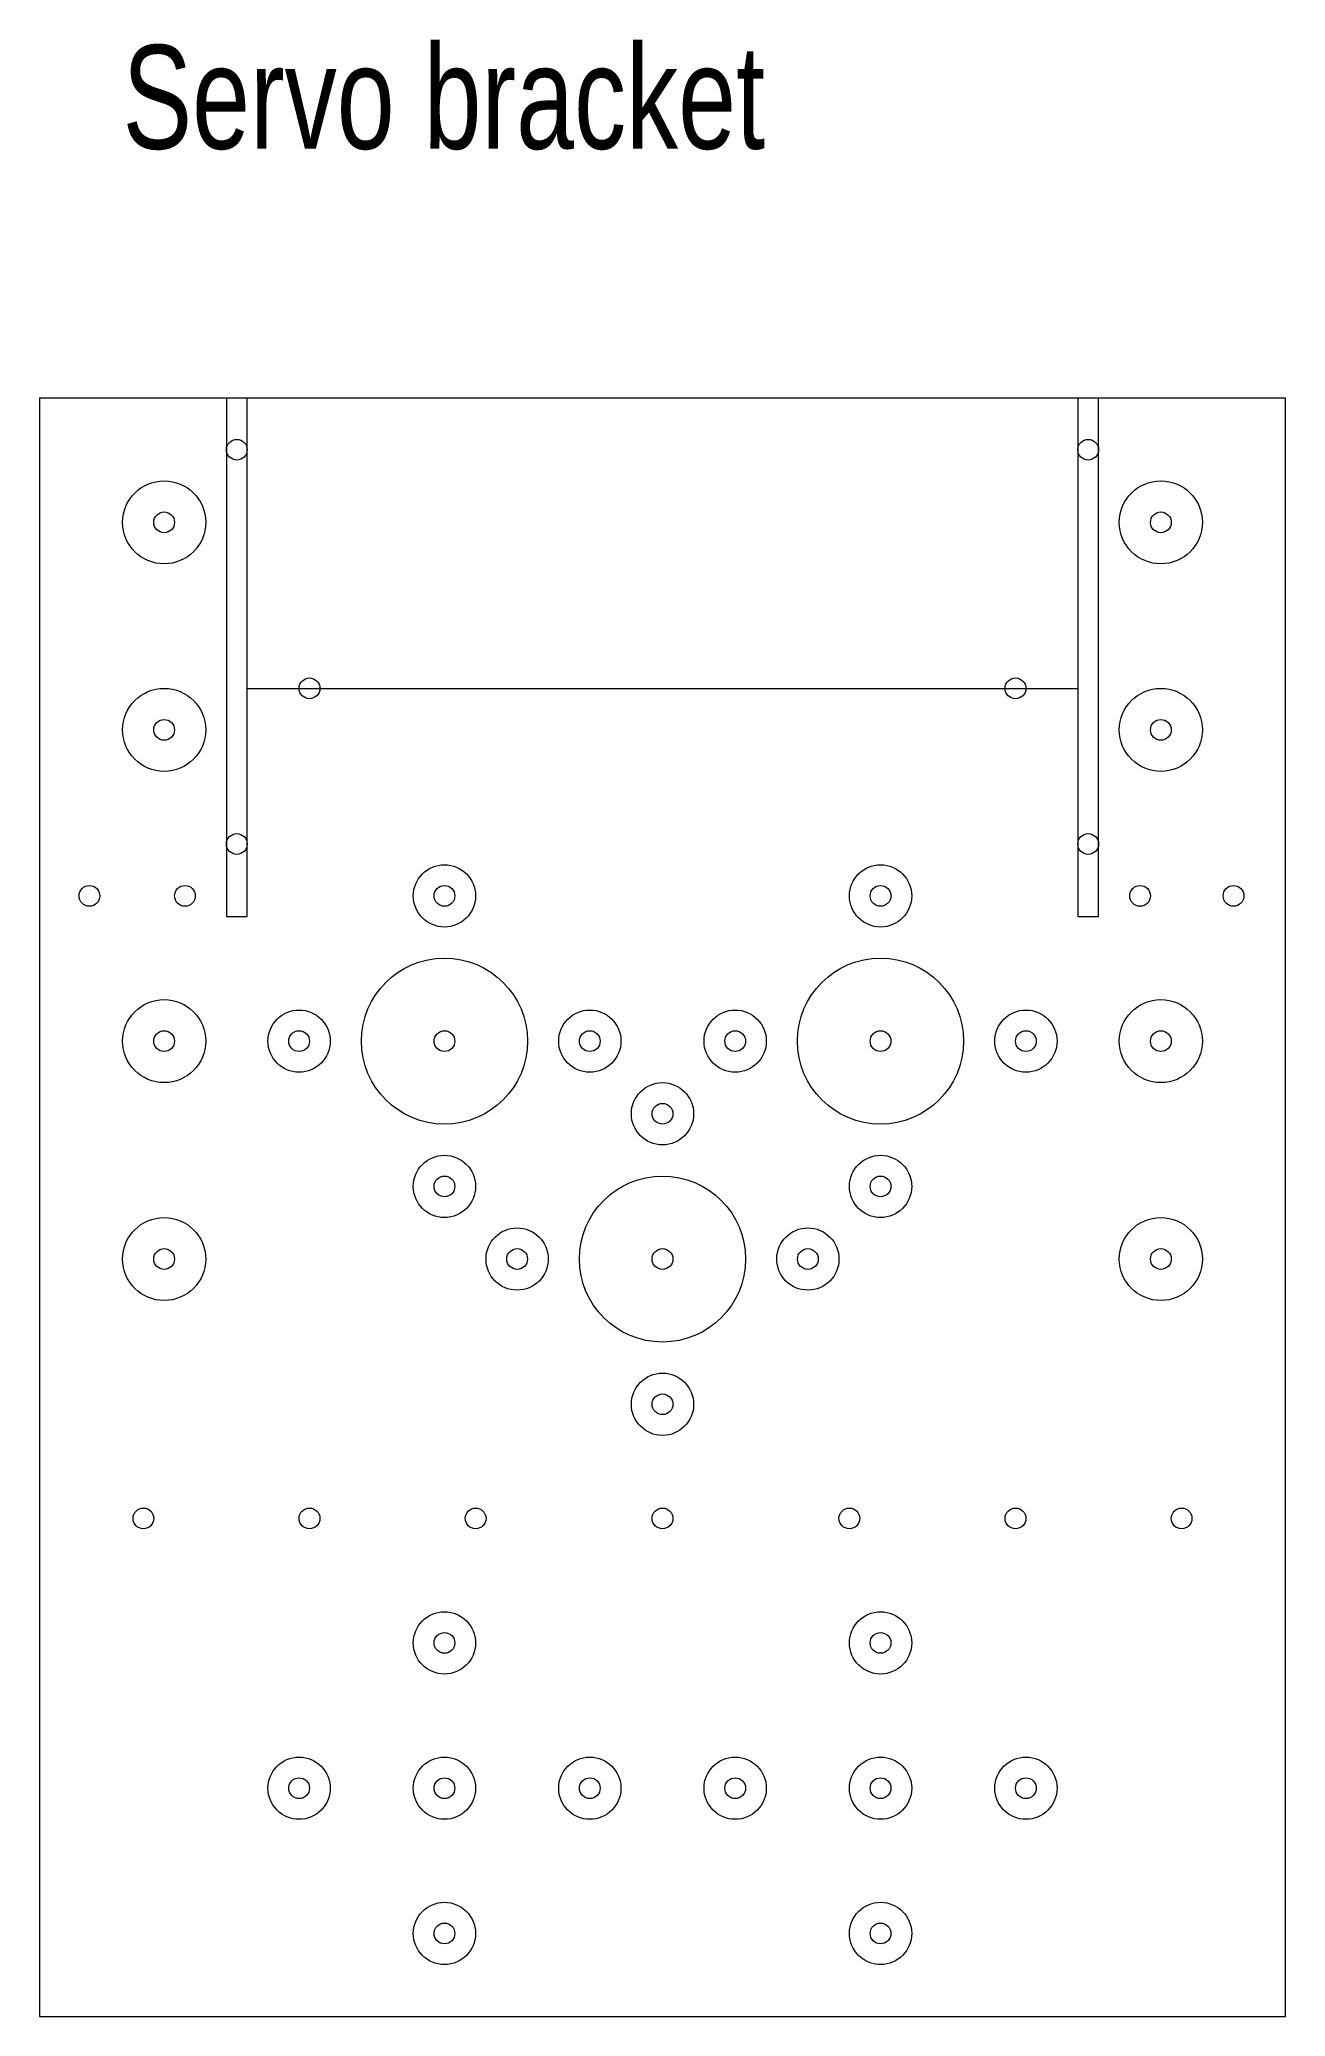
# Model space of a CAD drawing. Header units: millimetres. Extents: x 0 to 60, y 0 to 95.3.
import ezdxf

# ---------------------------------------------------------------- set-up
doc = ezdxf.new("R2010")
doc.units = ezdxf.units.MM
for name, color, linetype, lineweight in [('Drill', 5, 'CONTINUOUS', 13), ('Measurements', 2, 'CONTINUOUS', 0), ('Outline', 7, 'CONTINUOUS', 13), ('Punches', 6, 'CONTINUOUS', 13)]:
    doc.layers.add(name, color=color, linetype=linetype, lineweight=lineweight)
doc.styles.get("Standard").update_dxf_attribs({"font": 'txt', "width": 0.75})

msp = doc.modelspace()

# ---------------------------------------------------------------- linework, layer by layer
at = {"layer": 'Drill'}
for centre, radius in [((6, 72), 2), ((54, 72), 2), ((6, 62), 2), ((54, 62), 2), ((19.5, 54), 1.5), ((40.5, 54), 1.5), ((19.5, 47), 4), ((40.5, 47), 4), ((6, 47), 2), ((54, 47), 2), ((12.5, 47), 1.5), ((26.5, 47), 1.5), ((33.5, 47), 1.5), ((47.5, 47), 1.5), ((30, 43.5), 1.5), ((19.5, 40), 1.5), ((40.5, 40), 1.5), ((30, 36.5), 4), ((6, 36.5), 2), ((54, 36.5), 2), ((23, 36.5), 1.5), ((37, 36.5), 1.5), ((30, 29.5), 1.5), ((19.5, 18), 1.5), ((40.5, 18), 1.5), ((12.5, 11), 1.5), ((19.5, 11), 1.5), ((26.5, 11), 1.5), ((33.5, 11), 1.5), ((40.5, 11), 1.5), ((47.5, 11), 1.5), ((19.5, 4), 1.5), ((40.5, 4), 1.5)]:
    msp.add_circle(centre, radius, dxfattribs=at)
at = {"layer": 'Outline'}
for p, q in [((0, 78), (60, 78)), ((0, 78), (0, 0)), ((9, 78), (9, 53)), ((10, 53), (10, 78)), ((50, 78), (50, 53)), ((51, 53), (51, 78)), ((60, 0), (60, 78)), ((10, 64), (50, 64)), ((9, 53), (10, 53)), ((50, 53), (51, 53)), ((0, 0), (60, 0))]:
    msp.add_line(p, q, dxfattribs=at)
at = {"layer": 'Punches'}
for centre in [(9.5, 75.5), (50.5, 75.5), (6, 72), (54, 72), (13, 64), (47, 64), (6, 62), (54, 62), (9.5, 56.5), (50.5, 56.5), (2.4, 54), (7, 54), (19.5, 54), (40.5, 54), (53, 54), (57.5, 54), (6, 47), (12.5, 47), (19.5, 47), (26.5, 47), (33.5, 47), (40.5, 47), (47.5, 47), (54, 47), (30, 43.5), (19.5, 40), (40.5, 40), (6, 36.5), (23, 36.5), (30, 36.5), (37, 36.5), (54, 36.5), (30, 29.5), (5, 24), (13, 24), (21, 24), (30, 24), (39, 24), (47, 24), (55, 24), (19.5, 18), (40.5, 18), (12.5, 11), (19.5, 11), (26.5, 11), (33.5, 11), (40.5, 11), (47.5, 11), (19.5, 4), (40.5, 4)]:
    msp.add_circle(centre, 0.5, dxfattribs=at)

# ---------------------------------------------------------------- texts
at = {"layer": 'Measurements', "insert": (4, 95), "char_height": 5, "width": 100, "attachment_point": 1}
msp.add_mtext('Servo bracket', dxfattribs=at)

doc.saveas('drawing.dxf')
